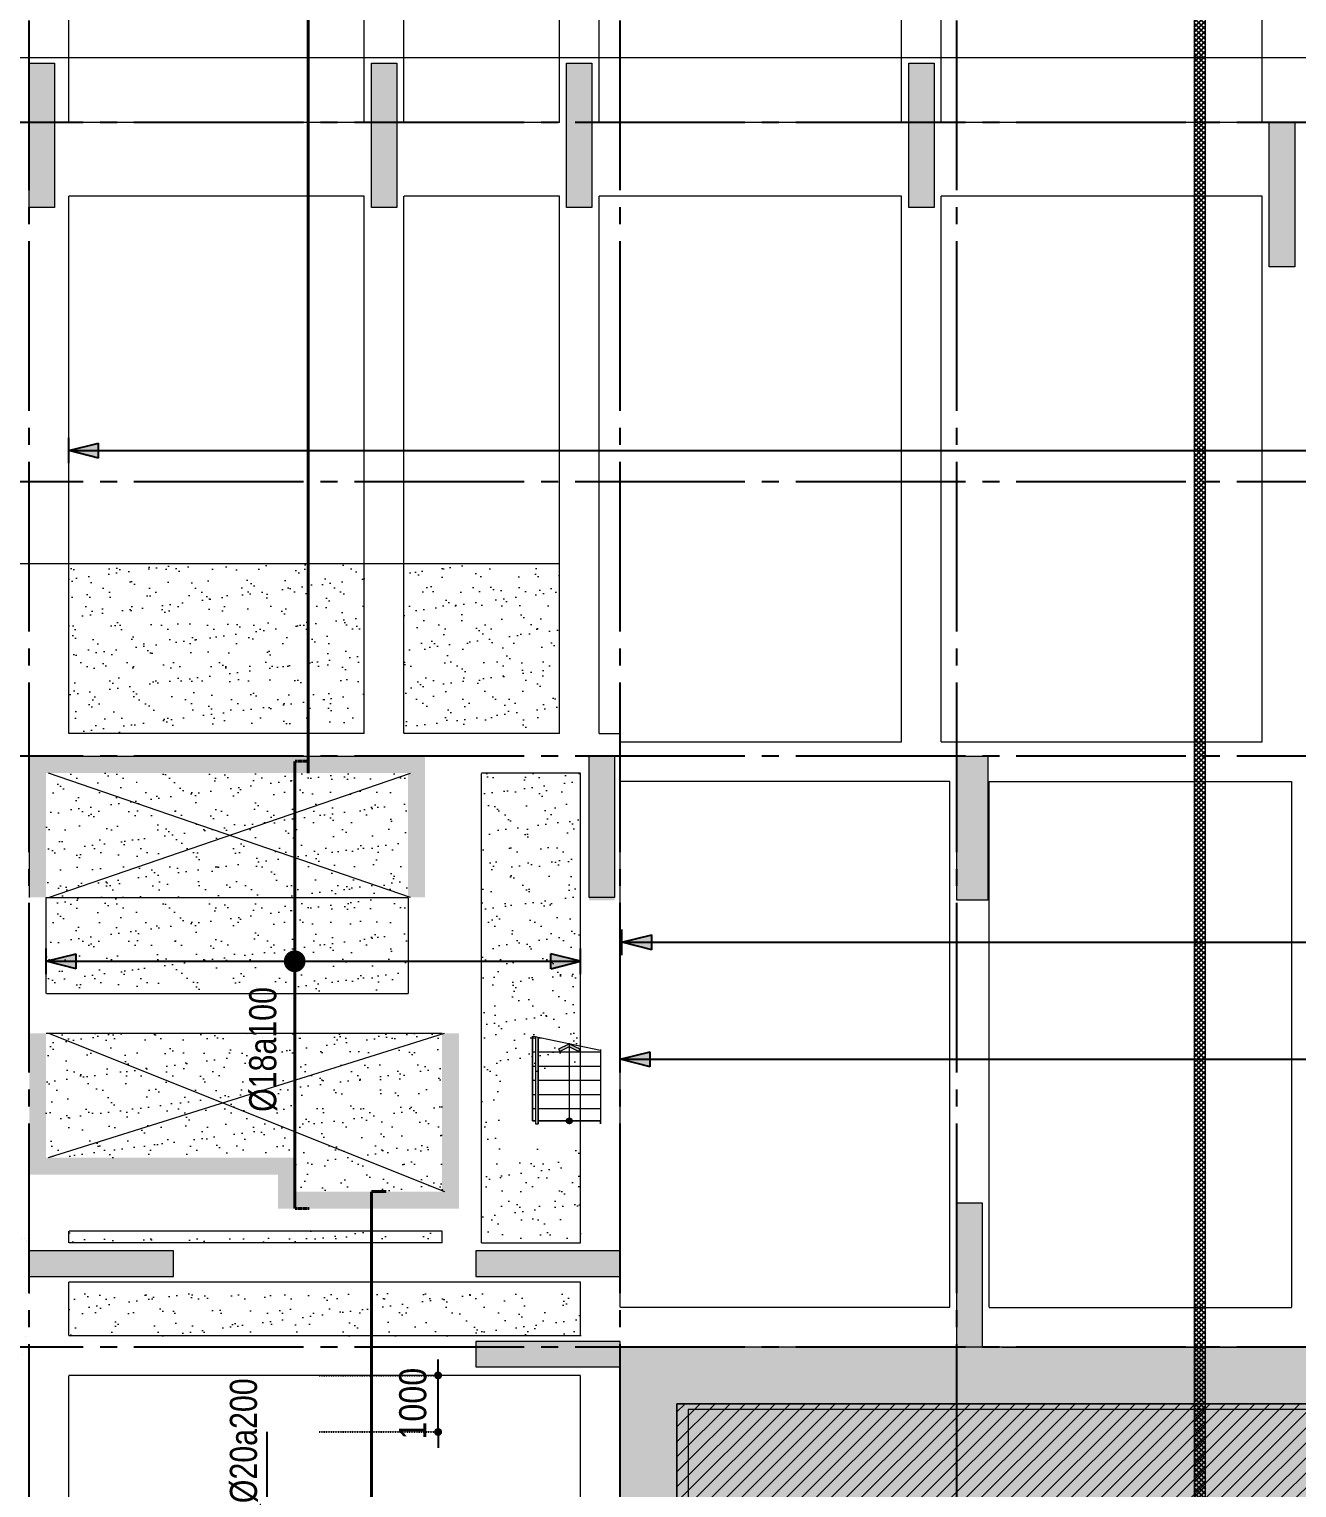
# Model space of a CAD drawing. Header units: millimetres. Extents: x -3819597 to -2591384, y 582389 to 820195.
# Drawn here: x -2754257 to -2731844, y 738094 to 763882 of the extents above; entities that cross this region are included whole.
import ezdxf
from ezdxf.enums import TextEntityAlignment as Align
from ezdxf.xclip import XClip

# ---------------------------------------------------------------- set-up
doc = ezdxf.new("R2010")
doc.units = ezdxf.units.MM
doc.header["$MEASUREMENT"] = 0
doc.header["$XCLIPFRAME"] = 0
for name, pattern in [('CENTER', [2, 1.25, -0.25, 0.25, -0.25]), ('CHG_XX_Damsan_Ham 2$0$CHG_XX_Damsan_Ham 2$0$HIDDEN', [0.375, 0.25, -0.125]), ('CHG_XX_Damsan_Ham 2$0$MB Ham 2$0$Hidden21', [3, 2, -1]), ('CHG_XX_Luoi truc$0$MB_Luoi truc$0$Center101', [13, 10, -1, 1, -1]), ('DOT2', [0.125, 0, -0.125]), ('HIDDEN', [0.375, 0.25, -0.125])]:
    doc.linetypes.add(name, pattern=pattern)
doc.layers.get('0').update_dxf_attribs({"lineweight": 9})
doc.layers.get('Defpoints').update_dxf_attribs({"color": 10, "lineweight": 0})
for name, color, linetype in [('02HN. TEXT B', 1, 'Continuous'), ('08HN. SSS X', 6, 'Continuous'), ('12HN. GRID', 1, 'CENTER'), ("CHG_XX_Damsan_Ham 2$0$CHG_XX_Damsan_Ham 2$0$'S_General_Hatch_8", 8, 'Continuous'), ('CHG_XX_Damsan_Ham 2$0$MB Ham 2$0$Staircase', 30, 'Continuous'), ('CHG_XX_Damsan_Ham 2$0$MB Ham 2$0$Staircase Hidden', 34, 'CHG_XX_Damsan_Ham 2$0$MB Ham 2$0$Hidden21'), ('CHG_XX_Luoi truc$0$Grid', 34, 'Continuous'), ('CHG_XX_Luoi truc$0$Grid Line', 8, 'CHG_XX_Luoi truc$0$MB_Luoi truc$0$Center101'), ('dim', 51, 'Continuous')]:
    doc.layers.add(name, color=color, linetype=linetype)
for name, color, linetype, lineweight in [('CHG_XX_Cot_Ham 2$0$NS-Pier-H2', 150, 'Continuous', 13), ('CHG_XX_Cot_Ham 2$0$NS-Pier-H2 @ 1', 150, 'Continuous', 13), ('CHG_XX_Cot_Ham 2$0$NS-Pier-H2 @ 150', 150, 'Continuous', 13), ("CHG_XX_Damsan_Ham 2$0$CHG_XX_Damsan_Ham 2$0$'S_General_Hidden_1 Thin", 1, 'CHG_XX_Damsan_Ham 2$0$CHG_XX_Damsan_Ham 2$0$HIDDEN', 18), ('CHG_XX_Damsan_Ham 2$0$CHG_XX_Damsan_Ham 2$0$CHG_XX_Damsan_Ham 2$0$Start lo mo', 3, 'Continuous', 15), ('CHG_XX_Damsan_Ham 2$0$CHG_XX_Damsan_Ham 2$0$DBAO', 3, 'Continuous', 13), ('CHG_XX_Damsan_Ham 2$0$CHG_XX_Damsan_Ham 2$0$DTE-MEP-H-SLAB TEXT', 3, 'Continuous', 0), ('CHG_XX_Damsan_Ham 2$0$CHG_XX_Damsan_Ham 2$0$HATCH', 154, 'Continuous', 9), ('CHG_XX_Damsan_Ham 2$0$CHG_XX_Damsan_Ham 2$0$mach ngung thi cong', 6, 'Continuous', 13), ('CHG_XX_Damsan_Ham 2$0$CHG_XX_Damsan_Ham 2$0$Start hatch', 8, 'Continuous', 25), ('CHG_XX_Damsan_Ham 2$0$CHG_XX_Damsan_Ham 2$0$Start lo mo', 3, 'Continuous', 15), ('CHG_XX_Damsan_Ham 2$0$HATCH', 57, 'Continuous', 9), ('CHG_XX_Damsan_Ham 2$0$mach ngung thi cong', 6, 'Continuous', 13), ('CHG_XX_Damsan_Ham 2$0$tam cap ram', 8, 'Continuous', 5), ('thep chay suot', 5, 'HIDDEN', 40)]:
    doc.layers.add(name, color=color, linetype=linetype, lineweight=lineweight)
doc.styles.add('[HN042014]STYLE', font='arial.ttf', dxfattribs={"width": 0.8})
doc.styles.add('CHG_XX_Luoi truc$0$MB_Luoi truc$0$Grid A-F$0$VNI-HelveCB', font='VHELVCB_0.TTF')
doc.styles.add('MB_Luoi truc$0$Arial_C', font='arial.ttf', dxfattribs={"width": 0.85})
doc.dimstyles.new('200', dxfattribs={"dimscale": 200, "dimtxt": 2.4, "dimasz": 0.7, "dimexe": 0.0003, "dimexo": 0, "dimgap": 1, "dimtad": 1, "dimdec": 0, "dimzin": 12, "dimdsep": 46, "dimtxsty": 'MB_Luoi truc$0$Arial_C', "dimblk": 'MB_Luoi truc$0$_Dot', "dimcen": 0.5, "dimclrd": 256, "dimclre": 8, "dimclrt": 1, "dimadec": 0, "dimazin": 0, "dimtfac": 1, "dimtdec": 0, "dimtix": 1, "dimtmove": 2, "dimatfit": 3, "dimldrblk": 'MB_Luoi truc$0$HTT Arrow 30', "dimfxl": 1, "dimtolj": 1, "dimtzin": 0, "dimlwe": -1, "dimarcsym": 0})

# ---------------------------------------------------------------- blocks, each defined once
blk = doc.blocks.new('*U681')
at = {"layer": '12HN. GRID', "linetype": 'Continuous'}
h = blk.add_hatch(color=256, dxfattribs=at)
h.dxf.hatch_style = 1
h.paths.add_polyline_path([(-44, 1288.8), (44, 1288.8), (0, 1464.8)])
h = blk.add_hatch(color=256, dxfattribs=at)
h.dxf.hatch_style = 1
h.paths.add_polyline_path([(0, -1685.2), (44, -1509.2), (-44, -1509.2)])
for p, q in [((-75, 1464.8), (75, 1464.8)), ((-44, 1288.8), (0, 1464.8)), ((0, 1464.8), (0, -1685.2)), ((0, 1464.8), (44, 1288.8)), ((-44, 1288.8), (44, 1288.8)), ((-44, -1509.2), (44, -1509.2)), ((-44, -1509.2), (0, -1685.2)), ((0, -1685.2), (44, -1509.2)), ((-75, -1685.2), (75, -1685.2))]:
    blk.add_line(p, q, dxfattribs=at)
at = {"layer": '12HN. GRID', "linetype": 'Continuous', "const_width": 64, "flags": 128}
blk.add_lwpolyline([(-32, 0, 1), (32, 0, 1)], format="xyb", close=True, dxfattribs=at)
at = {"layer": 'thep chay suot', "linetype": 'HIDDEN', "ltscale": 10}
blk.add_line((-1457.2, 0), (1178.7, 0), dxfattribs=at)
at = {"layer": 'thep chay suot', "linetype": 'ByBlock', "ltscale": 0.001}
for p, q in [((-1457.2, 0), (-1457.2, -86.7)), ((1178.7, 0), (1178.7, -87.3))]:
    blk.add_line(p, q, dxfattribs=at)
at = {"layer": '02HN. TEXT B', "linetype": 'ByBlock', "style": '[HN042014]STYLE', "width": 0.8, "flags": 8}
blk.add_attdef('1', text='', height=160, dxfattribs=at).set_placement((-887.6, 188.4), align=Align.MIDDLE_LEFT)
blk.add_attdef('0', text='', height=160, dxfattribs=at).set_placement((-351.3, 260), align=Align.MIDDLE_CENTER)
at = {"layer": 'Defpoints', "color": 9, "linetype": 'ByBlock', "style": '[HN042014]STYLE', "width": 0.8, "flags": 9}
for tag, p in [('2', (-13365.5, -1592.5)), ('3', (-13365.5, -1997.3)), ('4', (-13365.5, -2402)), ('5', (-13365.5, -2792.5))]:
    blk.add_attdef(tag, text='', height=250, dxfattribs=at).set_placement(p, align=Align.MIDDLE_CENTER)
blk = doc.blocks.new('*U685')
at = {"layer": 'thep chay suot', "linetype": 'HIDDEN', "ltscale": 10}
blk.add_line((-12225.5, 0), (4176.6, 0), dxfattribs=at)
at = {"layer": 'thep chay suot', "linetype": 'ByBlock', "ltscale": 0.001}
blk.add_line((4176.6, 0), (4176.6, -87.3), dxfattribs=at)
at = {"layer": '02HN. TEXT B', "linetype": 'ByBlock', "style": '[HN042014]STYLE', "width": 0.8, "flags": 8}
blk.add_attdef('1', text='', height=160, dxfattribs=at).set_placement((-754.7, 185.3), align=Align.MIDDLE_LEFT)
blk.add_attdef('0', text='', height=160, dxfattribs=at).set_placement((-351.3, 10.6), align=Align.MIDDLE_CENTER)
at = {"layer": 'Defpoints', "color": 9, "linetype": 'ByBlock', "style": '[HN042014]STYLE', "width": 0.8, "flags": 9}
for tag, p in [('2', (-8371.1, -1744.7)), ('3', (-8371.1, -2149.5)), ('4', (-8371.1, -2554.3)), ('5', (-8371.1, -2944.7))]:
    blk.add_attdef(tag, text='', height=250, dxfattribs=at).set_placement(p, align=Align.MIDDLE_CENTER)
blk = doc.blocks.new('*U686')
at = {"layer": '12HN. GRID', "linetype": 'Continuous'}
h = blk.add_hatch(color=256, dxfattribs=at)
h.dxf.hatch_style = 1
h.paths.add_polyline_path([(-44, 1267.4), (44, 1267.4), (0, 1443.4)])
h = blk.add_hatch(color=256, dxfattribs=at)
h.dxf.hatch_style = 1
h.paths.add_polyline_path([(0, -1448.3), (44, -1272.3), (-44, -1272.3)])
for p, q in [((-75, 1443.4), (75, 1443.4)), ((-44, 1267.4), (0, 1443.4)), ((0, 1443.4), (0, -1448.3)), ((0, 1443.4), (44, 1267.4)), ((-44, 1267.4), (44, 1267.4)), ((-44, -1272.3), (44, -1272.3)), ((-44, -1272.3), (0, -1448.3)), ((0, -1448.3), (44, -1272.3)), ((-75, -1448.3), (75, -1448.3))]:
    blk.add_line(p, q, dxfattribs=at)
at = {"layer": '12HN. GRID', "linetype": 'Continuous', "const_width": 64, "flags": 128}
blk.add_lwpolyline([(-32, 0, 1), (32, 0, 1)], format="xyb", close=True, dxfattribs=at)
at = {"layer": 'thep chay suot', "linetype": 'HIDDEN', "ltscale": 10}
blk.add_line((-5560.1, 0), (1989.9, 0), dxfattribs=at)
at = {"layer": 'thep chay suot', "linetype": 'ByBlock', "ltscale": 0.001}
for p, q in [((-5560.1, 0), (-5560.1, 0)), ((1989.9, 0), (1989.9, 0))]:
    blk.add_line(p, q, dxfattribs=at)
at = {"layer": '02HN. TEXT B', "linetype": 'ByBlock', "style": '[HN042014]STYLE', "width": 0.8, "flags": 8}
blk.add_attdef('1', text='', height=160, dxfattribs=at).set_placement((-923.2, 185.3), align=Align.MIDDLE_LEFT)
blk.add_attdef('0', text='', height=160, dxfattribs=at).set_placement((-351.3, 10.6), align=Align.MIDDLE_CENTER)
at = {"layer": 'Defpoints', "color": 9, "linetype": 'ByBlock', "style": '[HN042014]STYLE', "width": 0.8, "flags": 9}
for tag, p in [('2', (300, -2085.2)), ('3', (300, -2489.9)), ('4', (300, -2894.7)), ('5', (300, -3285.2))]:
    blk.add_attdef(tag, text='', height=250, dxfattribs=at).set_placement(p, align=Align.MIDDLE_CENTER)
blk = doc.blocks.new('*U194')
at = {"layer": '12HN. GRID', "linetype": 'Continuous'}
h = blk.add_hatch(color=256, dxfattribs=at)
h.dxf.hatch_style = 1
h.paths.add_polyline_path([(-44, 993.3), (44, 993.3), (0, 1169.3)])
h = blk.add_hatch(color=256, dxfattribs=at)
h.dxf.hatch_style = 1
h.paths.add_polyline_path([(0, -1847.3), (44, -1671.3), (-44, -1671.3)])
at = {"layer": '08HN. SSS X', "linetype": 'ByBlock', "ltscale": 10}
for p, q in [((-759.9, 0), (473.5, 0)), ((-759.9, 0), (-759.9, -2.8)), ((473.5, 0), (473.5, 0))]:
    blk.add_line(p, q, dxfattribs=at)
at = {"layer": '12HN. GRID', "linetype": 'Continuous'}
for p, q in [((-75, 1169.3), (75, 1169.3)), ((-44, 993.3), (0, 1169.3)), ((0, 1169.3), (0, -1847.3)), ((0, 1169.3), (44, 993.3)), ((-44, 993.3), (44, 993.3)), ((-44, -1671.3), (44, -1671.3)), ((-44, -1671.3), (0, -1847.3)), ((0, -1847.3), (44, -1671.3)), ((-75, -1847.3), (75, -1847.3))]:
    blk.add_line(p, q, dxfattribs=at)
at = {"layer": '12HN. GRID', "linetype": 'Continuous', "const_width": 64, "flags": 128}
blk.add_lwpolyline([(-32, 0, 1), (32, 0, 1)], format="xyb", close=True, dxfattribs=at)
at = {"layer": '02HN. TEXT B', "linetype": 'ByBlock', "style": '[HN042014]STYLE', "width": 0.8, "flags": 8}
blk.add_attdef('1', text='', height=160, dxfattribs=at).set_placement((53.8, 140), align=Align.MIDDLE_LEFT)
blk.add_attdef('0', text='', height=160, dxfattribs=at).set_placement((1102.5, 160), align=Align.MIDDLE_CENTER)
at = {"layer": 'Defpoints', "color": 9, "linetype": 'ByBlock', "style": '[HN042014]STYLE', "width": 0.8, "flags": 9}
for tag, p in [('2', (2293.3, 2422.8)), ('3', (2293.3, 2018)), ('4', (2293.3, 1613.3)), ('5', (2293.3, 1222.8))]:
    blk.add_attdef(tag, text='', height=250, dxfattribs=at).set_placement(p, align=Align.MIDDLE_CENTER)
blk = doc.blocks.new('*U687')
at = {"layer": '12HN. GRID', "linetype": 'Continuous'}
h = blk.add_hatch(color=256, dxfattribs=at)
h.dxf.hatch_style = 1
h.paths.add_polyline_path([(-44, 8813.8), (44, 8813.8), (0, 8989.8)])
for p, q in [((-75, 8989.8), (75, 8989.8)), ((-44, 8813.8), (0, 8989.8)), ((0, 8989.8), (0, -517.5)), ((0, 8989.8), (44, 8813.8)), ((-44, 8813.8), (44, 8813.8))]:
    blk.add_line(p, q, dxfattribs=at)
at = {"layer": '02HN. TEXT B', "linetype": 'ByBlock', "style": '[HN042014]STYLE', "width": 0.8, "flags": 8}
blk.add_attdef('1', text='', height=160, dxfattribs=at).set_placement((94.5, 185.3), align=Align.MIDDLE_LEFT)
blk.add_attdef('0', text='', height=160, dxfattribs=at).set_placement((-351.3, 10.6), align=Align.MIDDLE_CENTER)
at = {"layer": 'Defpoints', "color": 9, "linetype": 'ByBlock', "style": '[HN042014]STYLE', "width": 0.8, "flags": 9}
for tag, p in [('2', (-13477.3, 2775.1)), ('3', (-13477.3, 2370.3)), ('4', (-13477.3, 1965.6)), ('5', (-13477.3, 1575.1))]:
    blk.add_attdef(tag, text='', height=250, dxfattribs=at).set_placement(p, align=Align.MIDDLE_CENTER)
blk = doc.blocks.new('*U199')
at = {"layer": '12HN. GRID', "linetype": 'Continuous'}
h = blk.add_hatch(color=256, dxfattribs=at)
h.dxf.hatch_style = 1
h.paths.add_polyline_path([(-44, 8125.5), (44, 8125.5), (0, 8301.5)])
h = blk.add_hatch(color=256, dxfattribs=at)
h.dxf.hatch_style = 1
h.paths.add_polyline_path([(0, -1215.2), (44, -1039.2), (-44, -1039.2)])
at = {"layer": '08HN. SSS X', "linetype": 'ByBlock', "ltscale": 10}
for p, q in [((-930, 0), (1103.3, 0)), ((-930, 0), (-930, 0)), ((1103.3, 0), (1103.3, 0))]:
    blk.add_line(p, q, dxfattribs=at)
at = {"layer": '12HN. GRID', "linetype": 'Continuous'}
for p, q in [((-75, 8301.5), (75, 8301.5)), ((-44, 8125.5), (0, 8301.5)), ((0, 8301.5), (0, -1215.2)), ((0, 8301.5), (44, 8125.5)), ((-44, 8125.5), (44, 8125.5)), ((-44, -1039.2), (44, -1039.2)), ((-44, -1039.2), (0, -1215.2)), ((0, -1215.2), (44, -1039.2)), ((-75, -1215.2), (75, -1215.2))]:
    blk.add_line(p, q, dxfattribs=at)
at = {"layer": '12HN. GRID', "linetype": 'Continuous', "const_width": 64, "flags": 128}
blk.add_lwpolyline([(-32, 0, 1), (32, 0, 1)], format="xyb", close=True, dxfattribs=at)
at = {"layer": '02HN. TEXT B', "linetype": 'ByBlock', "style": '[HN042014]STYLE', "width": 0.8, "flags": 8}
blk.add_attdef('1', text='', height=160, dxfattribs=at).set_placement((53.8, 140), align=Align.MIDDLE_LEFT)
blk.add_attdef('0', text='', height=160, dxfattribs=at).set_placement((1102.5, 160), align=Align.MIDDLE_CENTER)
at = {"layer": 'Defpoints', "color": 9, "linetype": 'ByBlock', "style": '[HN042014]STYLE', "width": 0.8, "flags": 9}
for tag, p in [('2', (1889.8, 2422.8)), ('3', (1889.8, 2018)), ('4', (1889.8, 1613.3)), ('5', (1889.8, 1222.8))]:
    blk.add_attdef(tag, text='', height=250, dxfattribs=at).set_placement(p, align=Align.MIDDLE_CENTER)
blk = doc.blocks.new('*U202')
at = {"layer": '12HN. GRID', "linetype": 'Continuous'}
h = blk.add_hatch(color=256, dxfattribs=at)
h.dxf.hatch_style = 1
h.paths.add_polyline_path([(-44, 11375.5), (44, 11375.5), (0, 11551.5)])
h = blk.add_hatch(color=256, dxfattribs=at)
h.dxf.hatch_style = 1
h.paths.add_polyline_path([(0, -1215.2), (44, -1039.2), (-44, -1039.2)])
at = {"layer": '08HN. SSS X', "linetype": 'ByBlock', "ltscale": 10}
for p, q in [((-1116.8, 0), (899.9, 0)), ((-1116.8, 0), (-1116.8, 0)), ((899.9, 0), (899.9, 0))]:
    blk.add_line(p, q, dxfattribs=at)
at = {"layer": '12HN. GRID', "linetype": 'Continuous'}
for p, q in [((-75, 11551.5), (75, 11551.5)), ((-44, 11375.5), (0, 11551.5)), ((0, 11551.5), (0, -1215.2)), ((0, 11551.5), (44, 11375.5)), ((-44, 11375.5), (44, 11375.5)), ((-44, -1039.2), (44, -1039.2)), ((-44, -1039.2), (0, -1215.2)), ((0, -1215.2), (44, -1039.2)), ((-75, -1215.2), (75, -1215.2))]:
    blk.add_line(p, q, dxfattribs=at)
at = {"layer": '12HN. GRID', "linetype": 'Continuous', "const_width": 64, "flags": 128}
blk.add_lwpolyline([(-32, 0, 1), (32, 0, 1)], format="xyb", close=True, dxfattribs=at)
at = {"layer": '02HN. TEXT B', "linetype": 'ByBlock', "style": '[HN042014]STYLE', "width": 0.8, "flags": 8}
blk.add_attdef('1', text='', height=160, dxfattribs=at).set_placement((53.8, 140), align=Align.MIDDLE_LEFT)
blk.add_attdef('0', text='', height=160, dxfattribs=at).set_placement((1102.5, 160), align=Align.MIDDLE_CENTER)
at = {"layer": 'Defpoints', "color": 9, "linetype": 'ByBlock', "style": '[HN042014]STYLE', "width": 0.8, "flags": 9}
for tag, p in [('2', (1889.8, 2422.8)), ('3', (1889.8, 2018)), ('4', (1889.8, 1613.3)), ('5', (1889.8, 1222.8))]:
    blk.add_attdef(tag, text='', height=250, dxfattribs=at).set_placement(p, align=Align.MIDDLE_CENTER)
blk = doc.blocks.new('*U1035')
at = {"layer": 'CHG_XX_Cot_Ham 2$0$NS-Pier-H2 @ 1'}
h = blk.add_hatch(color=256, dxfattribs=at)
h.dxf.hatch_style = 1
h.paths.add_polyline_path([(450, 0), (0, 0), (0, -2550), (450, -2550)])
at = {"layer": 'CHG_XX_Cot_Ham 2$0$NS-Pier-H2 @ 150'}
h = blk.add_hatch(color=256, dxfattribs=at)
h.dxf.hatch_style = 1
h.paths.add_polyline_path([(450, 0), (0, 0), (0, -2550), (450, -2550)])
blk = doc.blocks.new('CHG_XX_Cot_Ham 2$0$Block A_C450x2250')
at = {"layer": 'CHG_XX_Cot_Ham 2$0$NS-Pier-H2'}
blk.add_lwpolyline([(450, -2550), (0, -2550), (0, 0), (450, 0)], close=True, dxfattribs=at)
blk.add_blockref('*U1035', (0, 0), dxfattribs=at)
blk = doc.blocks.new('*U1038')
at = {"layer": 'CHG_XX_Cot_Ham 2$0$NS-Pier-H2 @ 1'}
h = blk.add_hatch(color=256, dxfattribs=at)
h.dxf.hatch_style = 1
h.paths.add_polyline_path([(550, 0), (0, 0), (0, -2550), (550, -2550)])
at = {"layer": 'CHG_XX_Cot_Ham 2$0$NS-Pier-H2 @ 150'}
h = blk.add_hatch(color=256, dxfattribs=at)
h.dxf.hatch_style = 1
h.paths.add_polyline_path([(550, 0), (0, 0), (0, -2550), (550, -2550)])
blk = doc.blocks.new('CHG_XX_Cot_Ham 2$0$550x2550')
at = {"layer": 'CHG_XX_Cot_Ham 2$0$NS-Pier-H2'}
blk.add_lwpolyline([(550, -2550), (0, -2550), (0, 0), (550, 0)], close=True, dxfattribs=at)
blk.add_blockref('*U1038', (0, 0), dxfattribs=at)
blk = doc.blocks.new('*U1029')
at = {"layer": 'CHG_XX_Luoi truc$0$Grid Line'}
blk.add_line((0, 0), (0, 608), dxfattribs=at)
at = {"layer": 'CHG_XX_Luoi truc$0$Grid', "lineweight": -2, "style": 'CHG_XX_Luoi truc$0$MB_Luoi truc$0$Grid A-F$0$VNI-HelveCB'}
for tag, p in [('GRIDSUB', (0, 617)), ('GRID', (0, -9))]:
    blk.add_attdef(tag, text='', height=5, dxfattribs=at).set_placement(p, align=Align.MIDDLE)
blk = doc.blocks.new('*U1031')
at = {"layer": 'CHG_XX_Luoi truc$0$Grid Line'}
blk.add_line((0, 0), (0, 438), dxfattribs=at)
at = {"layer": 'CHG_XX_Luoi truc$0$Grid', "lineweight": -2, "style": 'CHG_XX_Luoi truc$0$MB_Luoi truc$0$Grid A-F$0$VNI-HelveCB'}
for tag, p in [('GRIDSUB', (0, 447)), ('GRID', (0, -9))]:
    blk.add_attdef(tag, text='', height=5, dxfattribs=at).set_placement(p, align=Align.MIDDLE)
blk = doc.blocks.new('CHG_XX_Luoi truc')
at = {"layer": 'CHG_XX_Luoi truc$0$Grid', "xscale": 300, "yscale": 300, "zscale": 300}
for p in [(12250, -12747), (22700, -12747), (28650, -12747)]:
    blk.add_blockref('*U1029', p, dxfattribs=at)
at = {"layer": 'CHG_XX_Luoi truc$0$Grid', "xscale": 300.0000000000013, "yscale": 300.0000000000013, "zscale": 300.0000000000013, "rotation": 90}
for p in [(110703, 152250), (110703, 145900), (110703, 141050), (110703, 130600)]:
    blk.add_blockref('*U1031', p, dxfattribs=at)
blk = doc.blocks.new('CHG_XX_Cot_Ham 2')
at = {"layer": 'CHG_XX_Cot_Ham 2$0$NS-Pier-H2'}
h = blk.add_hatch(color=256, dxfattribs=at)
h.dxf.hatch_style = 1
h.paths.add_polyline_path([(99639.2, 163400), (-10900, 163400), (-10900, 85450), (-300, 85450), (-300, 84050), (32350, 84050), (32350, -9000), (103575.5, -9000), (106050, -6022), (106050, 158254.3)])
h.paths.add_polyline_path([(99533.7, 163100), (105750, 158110.4), (105750, 90450), (105650, 90450), (105750, 90450), (105750, 13850), (105750, 13722.3), (105750, -5913.6), (103434.7, -8700), (93599.8, -8700), (93299.8, -8700), (32650, -8700), (32650, 84350), (0, 84350), (0, 85750), (-10600, 85750), (-10600, 163100), (93600, 163100)], flags=16)
blk.add_hatch(color=256, dxfattribs=at).paths.add_polyline_path([(19250, 141050), (12250, 141050), (12250, 138550), (12550, 138550), (12550, 140750), (18950, 140750), (18950, 138550), (19250, 138550), (19250, 140750), (19250, 140750)])
h = blk.add_hatch(color=256, dxfattribs=at)
h.dxf.hatch_style = 1
h.paths.add_polyline_path([(22600, 141050), (22150, 141050), (22150, 138500), (22600, 138500)])
h = blk.add_hatch(color=256, dxfattribs=at)
h.dxf.hatch_style = 1
h.paths.add_polyline_path([(16650, 133050), (19850, 133050), (19850, 136150), (19550, 136150), (19550, 133350), (16950, 133350), (16950, 133950), (12550, 133950), (12550, 136150), (12250, 136150), (12250, 133650), (16650, 133650)])
blk.add_lwpolyline([(22150, 141050), (22600, 141050), (22600, 138550), (22150, 138550)], close=True, dxfattribs=at)
for name, p in [('CHG_XX_Luoi truc', (0, 0)), ('CHG_XX_Cot_Ham 2$0$Block A_C450x2250', (12250, 153300)), ('CHG_XX_Cot_Ham 2$0$Block A_C450x2250', (18300, 153300)), ('CHG_XX_Cot_Ham 2$0$Block A_C450x2250', (21750, 153300)), ('CHG_XX_Cot_Ham 2$0$Block A_C450x2250', (27800, 153300)), ('CHG_XX_Cot_Ham 2$0$Block A_C450x2250', (34175, 152250)), ('CHG_XX_Cot_Ham 2$0$Block A_C450x2250', (28650, 133150))]:
    blk.add_blockref(name, p, dxfattribs=at)
at = {"layer": 'CHG_XX_Cot_Ham 2$0$NS-Pier-H2', "xscale": -1, "rotation": 90}
for p in [(12250, 132300), (20150, 132300), (20150, 132300), (20150, 130700), (20150, 130700)]:
    blk.add_blockref('CHG_XX_Cot_Ham 2$0$Block A_C450x2250', p, dxfattribs=at)
at = {"layer": 'Defpoints'}
blk.add_blockref('CHG_XX_Cot_Ham 2$0$550x2550', (28650, 141050.7), dxfattribs=at)
blk = doc.blocks.new('CHG_XX_Damsan_Ham 2$0$CHG_XX_Damsan_Ham 2$0$sdfsgdh')
at = {"layer": 'CHG_XX_Damsan_Ham 2$0$CHG_XX_Damsan_Ham 2$0$Start hatch', "ltscale": 0.5}
h = blk.add_hatch(dxfattribs=at)
h.set_pattern_fill('ANSI37', color=256, scale=500)
h.set_pattern_definition([(45, (170555.19, -8650), (-44.194174, 44.194174), []), (135, (170555.19, -8650), (-44.194174, -44.194174), [])])
h.paths.add_polyline_path([(43750, 200), (43550, 200), (43550, -38999), (43750, -38999)])
at = {"layer": 'CHG_XX_Damsan_Ham 2$0$CHG_XX_Damsan_Ham 2$0$DTE-MEP-H-SLAB TEXT', "color": 2, "ltscale": 0.5}
for p, q in [((43550, 200), (43550, -74750)), ((43750, -74750), (43750, 200))]:
    blk.add_line(p, q, dxfattribs=at)
blk = doc.blocks.new('CHG_XX_Damsan_Ham 2$0$MB Ham 2$0$Arrow 60')
at = {"linetype": 'ByBlock', "lineweight": -2}
h = blk.add_hatch(color=0, dxfattribs=at)
h.paths.add_polyline_path([(1.88, 0.94), (1.65, 1.38), (0, 0.56), (-1.65, 1.38), (-1.88, 0.94), (0, 0)], flags=17)
h.paths.add_polyline_path([(1.65, 1.38), (1.88, 0.94), (0, 0), (-1.88, 0.94), (-1.65, 1.38), (0, 0.56)])
blk.add_hatch(color=0, dxfattribs=at).paths.add_polyline_path([(1.65, 1.38), (1.88, 0.94), (0, 0), (-1.88, 0.94), (-1.65, 1.38), (0, 0.56)])
at = {"color": 0, "linetype": 'ByBlock', "lineweight": -2}
blk.add_lwpolyline([(1.65, 1.38), (1.88, 0.94), (0, 0), (-1.88, 0.94), (-1.65, 1.38), (0, 0.56)], close=True, dxfattribs=at)
blk = doc.blocks.new('CHG_XX_Damsan_Ham 2$0$MB Ham 2$0$Dot')
at = {"linetype": 'ByBlock', "lineweight": -2}
h = blk.add_hatch(color=0, dxfattribs=at)
edge = h.paths.add_edge_path()
edge.add_arc((0, 0), 0.5, 0, 360)
at = {"color": 0, "linetype": 'ByBlock', "lineweight": -2}
blk.add_line((0, -1), (0, 1), dxfattribs=at)
blk.add_circle((0, 0), 0.5, dxfattribs=at)
blk = doc.blocks.new('*U965')
at = {"layer": 'CHG_XX_Damsan_Ham 2$0$tam cap ram'}
h = blk.add_hatch(dxfattribs=at)
h.set_pattern_fill('_USER', color=256, scale=250, angle=90, pattern_type=0)
h.set_pattern_definition([(90, (2200, 2500), (-250, 2e-14), [])])
h.paths.add_polyline_path([(1200, 2500), (3200, 2500), (3200, 1400), (1200, 1400)])
h.paths.add_polyline_path([(1200, 1350), (3200, 1350), (3200, 1300), (1200, 1300)])
h.paths.add_polyline_path([(1200, 1200), (3200, 1200), (3200, 1150), (1200, 1150)])
h.paths.add_polyline_path([(1200, 1100), (3200, 1100), (3200, 0), (1200, 0)])
at = {"layer": 'CHG_XX_Damsan_Ham 2$0$MB Ham 2$0$Staircase'}
for p, q in [((1200, 0), (1200, 1100)), ((3200, 0), (3200, 1100)), ((0, 0), (4400, 0))]:
    blk.add_line(p, q, dxfattribs=at)
at = {"layer": 'CHG_XX_Damsan_Ham 2$0$MB Ham 2$0$Staircase Hidden'}
for p, q in [((4400, 2500), (4400, 0)), ((4400, 1200), (4400, 1300))]:
    blk.add_line(p, q, dxfattribs=at)
at = {"layer": 'CHG_XX_Damsan_Ham 2$0$tam cap ram'}
for p, q in [((0, 0), (0, 2500)), ((0, 2500), (4400, 2500)), ((1200, 1400), (1200, 2500)), ((1598, 1300), (1848, 2500)), ((1700, 1300), (1950, 2500)), ((3200, 1400), (3200, 2500)), ((600, 550), (600, 1950)), ((600, 1950), (3800, 1950)), ((3800, 550), (3800, 1950)), ((1100, 1100), (1100, 1400)), ((1100, 1400), (3300, 1400)), ((1150, 1150), (1150, 1350)), ((1150, 1350), (3250, 1350)), ((1200, 1150), (1200, 1350)), ((1200, 1350), (1200, 1300)), ((1200, 1300), (3200, 1300)), ((3200, 1150), (3200, 1350)), ((3250, 1150), (3250, 1350)), ((3300, 1100), (3300, 1400)), ((1100, 1100), (3300, 1100)), ((1150, 1150), (3250, 1150)), ((1200, 1200), (3200, 1200)), ((1200, 1200), (1200, 1150)), ((600, 550), (3800, 550))]:
    blk.add_line(p, q, dxfattribs=at)
for points in [[(1200, 2500), (3200, 2500), (3200, 1400), (1200, 1400)], [(1200, 1350), (3200, 1350), (3200, 1300), (1200, 1300)], [(1200, 1200), (3200, 1200), (3200, 1150), (1200, 1150)], [(1200, 1100), (3200, 1100), (3200, 0), (1200, 0)]]:
    blk.add_lwpolyline(points, close=True, dxfattribs=at)
for centre, start, end in [((1200, 1300), 90, 180), ((3200, 1300), 0, 90), ((1200, 1200), 180, 270), ((3200, 1200), 270, 0)]:
    blk.add_arc(centre, 1200, start, end, dxfattribs=at)
at = {"layer": 'CHG_XX_Damsan_Ham 2$0$tam cap ram', "yscale": 100, "zscale": 100}
for name, p, xscale, rotation in [('CHG_XX_Damsan_Ham 2$0$MB Ham 2$0$Arrow 60', (1835, 1950), 100, 270), ('CHG_XX_Damsan_Ham 2$0$MB Ham 2$0$Dot', (3200, 1950), 100, 270), ('CHG_XX_Damsan_Ham 2$0$MB Ham 2$0$Arrow 60', (3200, 550), -100, 90)]:
    blk.add_blockref(name, p, dxfattribs=dict(at, xscale=xscale, rotation=rotation))
blk = doc.blocks.new('CHG_XX_Damsan_Ham 2$0$ArchStaireH2')
at = {"layer": 'CHG_XX_Damsan_Ham 2$0$tam cap ram'}
for p, q in [((0, 0), (0, -2500)), ((0, 0), (7000, 0)), ((8900, -4950), (8900, -6450))]:
    blk.add_line(p, q, dxfattribs=at)
blk.add_lwpolyline([(8950, -4960), (8950, -6500), (9000, -6500), (9000, -4971)], dxfattribs=at)
ref = blk.add_blockref('*U965', (7600, -3250), dxfattribs=dict(at, rotation=270))
XClip(ref).set_block_clipping_path([(3249.9999999999, 1300), (3249.9999999999, 2550), (1945, 2550), (1700.2407097373, 1300)])
blk = doc.blocks.new('CHG_XX_Damsan_Ham 2', base_point=(3089256, -609981))
at = {"layer": "CHG_XX_Damsan_Ham 2$0$CHG_XX_Damsan_Ham 2$0$'S_General_Hatch_8"}
h = blk.add_hatch(dxfattribs=at)
h.set_pattern_fill('CROSS', color=256, scale=2000)
edge = h.paths.add_edge_path()
edge.add_line((76750, 42625), (76750, 65250))
edge.add_line((76750, 65250), (76750, 65850))
edge.add_line((76750, 65850), (77900, 65850))
edge.add_line((77900, 65850), (77900, 89350))
edge.add_line((77900, 89350), (76850, 89350))
edge.add_line((76850, 89350), (76850, 90650))
edge.add_line((76850, 90650), (76852, 131950))
edge.add_line((76852, 131950), (51950, 131950))
edge.add_line((51950, 131950), (51950, 130600))
edge.add_line((51950, 130600), (22700, 130600))
edge.add_line((22700, 130600), (22700, 84050))
edge.add_line((22700, 84050), (32350, 84050))
edge.add_line((32350, 84050), (32350, 22700))
edge.add_line((32350, 22700), (76500, 22700))
edge.add_line((76500, 22700), (76500, 23518))
edge.add_line((76500, 23518), (76750, 23518))
edge.add_line((76750, 23518), (76750, 42625))
edge.add_line((76750, 42625), (76750, 43198))
at = {"layer": 'CHG_XX_Damsan_Ham 2$0$CHG_XX_Damsan_Ham 2$0$HATCH'}
h = blk.add_hatch(dxfattribs=at)
h.set_pattern_fill('ANSI31', color=256, scale=1500)
h.set_pattern_definition([(45, (-2702289.21, 609981.01), (-132.582521, 132.582521), [])])
h.paths.add_polyline_path([(32350, 25700), (73852, 25700), (73852, 127600), (25700, 127600), (25700, 84350), (23700, 84350), (23700, 129600), (75851, 129600), (75851, 23700), (32350, 23700)])
at = {"layer": 'CHG_XX_Damsan_Ham 2$0$HATCH'}
h = blk.add_hatch(dxfattribs=at)
h.set_pattern_fill('AR-SAND', color=256, scale=262.5)
h.paths.add_polyline_path([(18175, 144450), (12950, 144450), (12950, 141450), (18175, 141450)])
h = blk.add_hatch(dxfattribs=at)
h.set_pattern_fill('AR-SAND', color=256, scale=262.5)
h.paths.add_polyline_path([(21625, 144450), (18875, 144450), (18875, 141450), (21625, 141450)])
h = blk.add_hatch(dxfattribs=at)
h.set_pattern_fill('AR-SAND', color=256, scale=262.5)
h.paths.add_polyline_path([(18950, 140750), (12550, 140750), (12550, 138550), (18950, 138550)])
h = blk.add_hatch(dxfattribs=at)
h.set_pattern_fill('AR-SAND', color=256, scale=262.5)
edge = h.paths.add_edge_path()
edge.add_line((22000, 140750), (20250, 140750))
edge.add_line((20250, 140750), (20250, 132446))
edge.add_line((20250, 132446), (22000, 132446))
edge.add_line((22000, 132446), (22000, 134127))
edge.add_line((22000, 134127), (21250, 133971))
edge.add_line((21250, 133971), (21250, 134109))
edge.add_line((21250, 134109), (20589, 133971))
edge.add_line((20589, 133971), (20589, 135450))
edge.add_line((20589, 135450), (21089, 135450))
edge.add_arc((21139, 135450), 50, 0, 180, ccw=False)
edge.add_line((21189, 135450), (21689, 135450))
edge.add_line((21689, 135450), (21750, 135450))
edge.add_arc((21800, 135450), 50, 0, 180, ccw=False)
edge.add_line((21850, 135450), (22000, 135450))
edge.add_line((22000, 135450), (22000, 140750))
h = blk.add_hatch(dxfattribs=at)
h.set_pattern_fill('AR-SAND', color=256, scale=262.5)
h.set_pattern_definition([(37.5, (0, -2294.6), (-16.5358, 505.7912), [0, -399, 0, -446.25, 0, -426.5625]), (7.5, (0, -2294.6), (464.5664, 740.8133), [0, -215.25, 0, -359.625, 0, -137.8125]), (327.5, (-322.88, -2294.6), (817.4622, 1.4855), [0, -131.25, 0, -472.5, 0, -616.875]), (317.5, (-322.9, -2294.6), (789.1082, 230.39), [0, -65.625, 0, -309.75, 0, -354.375])])
h.paths.add_polyline_path([(18950, 138550), (12550, 138550), (12550, 136850), (18950, 136850)])
h = blk.add_hatch(dxfattribs=at)
h.set_pattern_fill('AR-SAND', color=256, scale=262.5)
h.paths.add_polyline_path([(19550, 136150), (12550, 136150), (12550, 133950), (16950, 133950), (16950, 133350), (19550, 133350)])
h = blk.add_hatch(dxfattribs=at)
h.set_pattern_fill('AR-SAND', color=256, scale=262.5)
h.paths.add_polyline_path([(12250, 131550), (12250, 132800), (8850, 132800), (8850, 130000), (12250, 130000)])
h = blk.add_hatch(dxfattribs=at)
h.set_pattern_fill('AR-SAND', color=256, scale=262.5)
h.paths.add_polyline_path([(19550, 132650), (12950, 132650), (12950, 132446), (19550, 132446)])
h = blk.add_hatch(dxfattribs=at)
h.set_pattern_fill('AR-SAND', color=256, scale=262.5)
h.paths.add_polyline_path([(22000, 131550), (12950, 131550), (12950, 130800), (22000, 130800)])
at = {"layer": "CHG_XX_Damsan_Ham 2$0$CHG_XX_Damsan_Ham 2$0$'S_General_Hidden_1 Thin", "ltscale": 10}
for p, q in [((12950, 152250), (12950, 163100)), ((18175, 152250), (18175, 163100)), ((18875, 152250), (18875, 163100)), ((21625, 152250), (21625, 163100)), ((22325, 152250), (22325, 163100)), ((27675, 152250), (27675, 163100)), ((28375, 152250), (28375, 163100)), ((34048, 152250), (34048, 163100)), ((18175, 152250), (12950, 152250)), ((18175, 152250), (12950, 152250)), ((21625, 152250), (18875, 152250)), ((21625, 152250), (18875, 152250)), ((27675, 152250), (22325, 152250)), ((27675, 152250), (22325, 152250)), ((34048, 152250), (28375, 152250)), ((12950, 141450), (12950, 150950)), ((18175, 150950), (12950, 150950)), ((18175, 141450), (18175, 150950)), ((18875, 141450), (18875, 150950)), ((21625, 150950), (18875, 150950)), ((21625, 141450), (21625, 150950)), ((22325, 141450), (22325, 150950)), ((27675, 150950), (22325, 150950)), ((27675, 141300), (27675, 150950)), ((28375, 141300), (28375, 150950)), ((34048, 150950), (28375, 150950)), ((34048, 141300), (34048, 150950)), ((21625, 144450), (8850, 144450)), ((18175, 141450), (12950, 141450)), ((21625, 141450), (18875, 141450)), ((22325, 141450), (22700, 141450)), ((22700, 141450), (22700, 141300)), ((22700, 141300), (27675, 141300)), ((28375, 141300), (34048, 141300)), ((20250, 132446), (20250, 140750)), ((22000, 140750), (20250, 140750)), ((22000, 132446), (22000, 140750)), ((22700, 131300), (22700, 140600)), ((28525, 140600), (22700, 140600)), ((28525, 131300), (28525, 140600)), ((29225, 131300), (29225, 140600)), ((29225, 140600), (34575, 140600)), ((34575, 131300), (34575, 140600)), ((12550, 136850), (12550, 138550)), ((18950, 138550), (18950, 136850)), ((12550, 136850), (18950, 136850)), ((12250, 132800), (12250, 131550)), ((19550, 132650), (12950, 132650)), ((12950, 132446), (12950, 132650)), ((19550, 132446), (19550, 132650)), ((19550, 132446), (12950, 132446)), ((20250, 132446), (22000, 132446)), ((22000, 131746), (12950, 131746)), ((12950, 130800), (12950, 131746)), ((22000, 130800), (22000, 131746)), ((28525, 131300), (22700, 131300)), ((29225, 131300), (34575, 131300)), ((22000, 130800), (12950, 130800)), ((22700, 124450), (22700, 130600)), ((28525, 130600), (22700, 130600)), ((51950, 130600), (22700, 130600)), ((22700, 130600), (22700, 84050)), ((28525, 130600), (28525, 130600)), ((28525, 130600), (28750, 130600)), ((29450, 130600), (37950, 130600)), ((12950, 126125), (12950, 130100)), ((22000, 130100), (12950, 130100)), ((22000, 124400), (22000, 130100))]:
    blk.add_line(p, q, dxfattribs=at)
at = {"layer": 'CHG_XX_Damsan_Ham 2$0$CHG_XX_Damsan_Ham 2$0$CHG_XX_Damsan_Ham 2$0$Start lo mo'}
for p, q in [((18992, 138550), (12592, 140750)), ((12592, 138550), (18992, 140750)), ((12550, 138550), (18950, 138550)), ((12550, 136150), (19550, 136150)), ((12592, 136150), (19592, 133350)), ((12592, 133950), (19592, 136150))]:
    blk.add_line(p, q, dxfattribs=at)
at = {"layer": 'CHG_XX_Damsan_Ham 2$0$CHG_XX_Damsan_Ham 2$0$HATCH'}
blk.add_lwpolyline([(32350, 25700), (73852, 25700), (73852, 127600), (25700, 127600), (25700, 84350), (23700, 84350), (23700, 129600), (75851, 129600), (75851, 23700), (32350, 23700), (32350, 25700)], dxfattribs=at)
at = {"layer": 'CHG_XX_Damsan_Ham 2$0$CHG_XX_Damsan_Ham 2$0$mach ngung thi cong'}
blk.add_lwpolyline([(23700, 90148), (-100, 90150), (-100, 153400), (99650, 153400), (99650, 71950), (75851, 71950), (75851, 88800), (75851, 88800), (75851, 129600), (23700, 129600)], close=True, dxfattribs=at)
at = {"layer": 'CHG_XX_Damsan_Ham 2$0$CHG_XX_Damsan_Ham 2$0$Start lo mo'}
for p, q in [((12550, 138550), (18950, 138550)), ((12550, 136150), (19550, 136150))]:
    blk.add_line(p, q, dxfattribs=at)
at = {"layer": 'CHG_XX_Damsan_Ham 2$0$mach ngung thi cong'}
blk.add_lwpolyline([(23900, 90148), (-100, 90150), (-100, 153400), (99650, 153400), (99650, 71950), (75549, 71950), (75549, 88800), (75549, 88800), (75549, 129500), (23900, 129500)], close=True, dxfattribs=at)
at = {"layer": 'CHG_XX_Damsan_Ham 2$0$CHG_XX_Damsan_Ham 2$0$DBAO'}
blk.add_blockref('CHG_XX_Cot_Ham 2', (0, 0), dxfattribs=at)
at = {"layer": 'CHG_XX_Damsan_Ham 2$0$CHG_XX_Damsan_Ham 2$0$DTE-MEP-H-SLAB TEXT'}
blk.add_blockref('CHG_XX_Damsan_Ham 2$0$CHG_XX_Damsan_Ham 2$0$sdfsgdh', (-10700, 160900), dxfattribs=at)
at = {"layer": 'CHG_XX_Damsan_Ham 2$0$HATCH'}
for name, p in [('CHG_XX_Cot_Ham 2', (0, 0)), ('CHG_XX_Damsan_Ham 2$0$ArchStaireH2', (12250, 141050))]:
    blk.add_blockref(name, p, dxfattribs=at)
blk = doc.blocks.new('MB_Luoi truc$0$_Dot')
at = {"color": 0, "linetype": 'ByBlock', "lineweight": -2}
blk.add_line((-0.5, 0), (-1, 0), dxfattribs=at)
at = {"color": 0, "linetype": 'ByBlock', "const_width": 0.5}
blk.add_lwpolyline([(-0.25, 0, 1), (0.25, 0, 1)], format="xyb", close=True, dxfattribs=at)
blk = doc.blocks.new('*D878')
at = {"layer": 'Defpoints', "color": 0, "transparency": 16777216}
for p in [(-2749127, 740081), (-2747027, 740081), (-2749127, 739081)]:
    blk.add_point(p, dxfattribs=at)
at = {"layer": 'dim', "lineweight": -2, "transparency": 16777216}
for p, q in [((-2747027, 740221), (-2747027, 740361)), ((-2747027, 739081), (-2747027, 740081)), ((-2747027, 738941), (-2747027, 738801))]:
    blk.add_line(p, q, dxfattribs=at)
at = {"layer": 'dim', "color": 8, "linetype": 'DOT2', "transparency": 16777216}
for p, q in [((-2749127, 740081), (-2747027, 740081)), ((-2749127, 739081), (-2747027, 739081))]:
    blk.add_line(p, q, dxfattribs=at)
at = {"layer": 'dim', "lineweight": -2, "transparency": 16777216, "xscale": 140, "yscale": 140, "zscale": 140}
for p, rotation in [((-2747027, 740081), 270), ((-2747027, 739081), 90)]:
    blk.add_blockref('MB_Luoi truc$0$_Dot', p, dxfattribs=dict(at, rotation=rotation))
at = {"layer": 'dim', "color": 1, "transparency": 16777216, "insert": (-2747472, 739581), "char_height": 480, "attachment_point": 5, "rotation": 90, "style": 'MB_Luoi truc$0$Arial_C'}
blk.add_mtext('\\A1;1000', dxfattribs=at)
blk = doc.blocks.new('MB_Luoi truc$0$HTT Arrow 30')
blk.add_hatch(color=256).paths.add_polyline_path([(-2.5, 0.375), (-2.5, -0.375), (0, 0)])
at = {"color": 0, "linetype": 'ByBlock', "lineweight": -2}
for p, q in [((0, 0), (-2.5, 0.375)), ((-2.5, -0.375), (-2.5, 0.375)), ((0, 0), (-2.5, -0.375))]:
    blk.add_line(p, q, dxfattribs=at)

msp = doc.modelspace()

# ---------------------------------------------------------------- block references
at = {"layer": '08HN. SSS X', "linetype": 'Continuous'}
ref = msp.add_blockref('*U202', (-2718902.3, 756431.4), dxfattribs=dict(at, xscale=3, yscale=3, zscale=3, rotation=90))
ref.add_attrib('1', '%%c18a200', dxfattribs={"layer": '02HN. TEXT B', "linetype": 'ByBlock', "height": 480, "rotation": 90, "style": '[HN042014]STYLE', "width": 0.8}).set_placement((-2719322.3, 756592.7), align=Align.MIDDLE_LEFT)
ref = msp.add_blockref('*U199', (-2718902.3, 745671.2), dxfattribs=dict(at, xscale=3, yscale=3, zscale=3, rotation=90))
ref.add_attrib('1', '%%c18a200', dxfattribs={"layer": '02HN. TEXT B', "linetype": 'ByBlock', "height": 480, "rotation": 90, "style": '[HN042014]STYLE', "width": 0.8}).set_placement((-2719322.3, 745832.4), align=Align.MIDDLE_LEFT)
ref = msp.add_blockref('*U194', (-2750048.6, 737660.7), dxfattribs=dict(at, xscale=3, yscale=3, zscale=3, rotation=90))
ref.add_attrib('1', '%%c20a200', dxfattribs={"layer": '02HN. TEXT B', "linetype": 'ByBlock', "height": 480, "rotation": 90, "style": '[HN042014]STYLE', "width": 0.8}).set_placement((-2750468.6, 737822), align=Align.MIDDLE_LEFT)
at = {"layer": 'dim'}
msp.add_blockref('CHG_XX_Damsan_Ham 2', (322749.3, 0), dxfattribs=at)
at = {"layer": 'thep chay suot'}
ref = msp.add_blockref('*U686', (-2749322.6, 767411.4), dxfattribs=dict(at, xscale=3, yscale=3, zscale=3, rotation=90))
ref.add_attrib('1', '%%c18a200', dxfattribs={"layer": '02HN. TEXT B', "linetype": 'ByBlock', "height": 480, "rotation": 90, "style": '[HN042014]STYLE', "width": 0.8}).set_placement((-2749878.4, 764641.7), align=Align.MIDDLE_LEFT)
at = {"layer": 'thep chay suot', "xscale": 3, "yscale": 3, "zscale": 3, "rotation": 90}
for name, p in [('*U687', (-2716809.2, 747738)), ('*U685', (-2748205.3, 730801.2))]:
    msp.add_blockref(name, p, dxfattribs=at)
at = {"layer": 'thep chay suot'}
ref = msp.add_blockref('*U681', (-2749562.3, 747402.5), dxfattribs=dict(at, xscale=3, yscale=3, zscale=3, rotation=90))
ref.add_attrib('1', '%%c18a100', dxfattribs={"layer": '02HN. TEXT B', "linetype": 'ByBlock', "height": 480, "rotation": 90, "style": '[HN042014]STYLE', "width": 0.8}).set_placement((-2750127.4, 744739.8), align=Align.MIDDLE_LEFT)

# ---------------------------------------------------------------- dimensions: what is measured, and where the dimension line sits
at = {"layer": 'dim'}
dim = msp.add_linear_dim(base=(-2747026.9, 740081.3), p1=(-2749126.9, 739081.3), p2=(-2749126.9, 740081.3), angle=90, dimstyle='200', dxfattribs=at)
dim.commit()
dim.dimension.update_dxf_attribs({"geometry": '*D878', "text_midpoint": (-2747472, 739581.3)})

doc.saveas('drawing.dxf')
